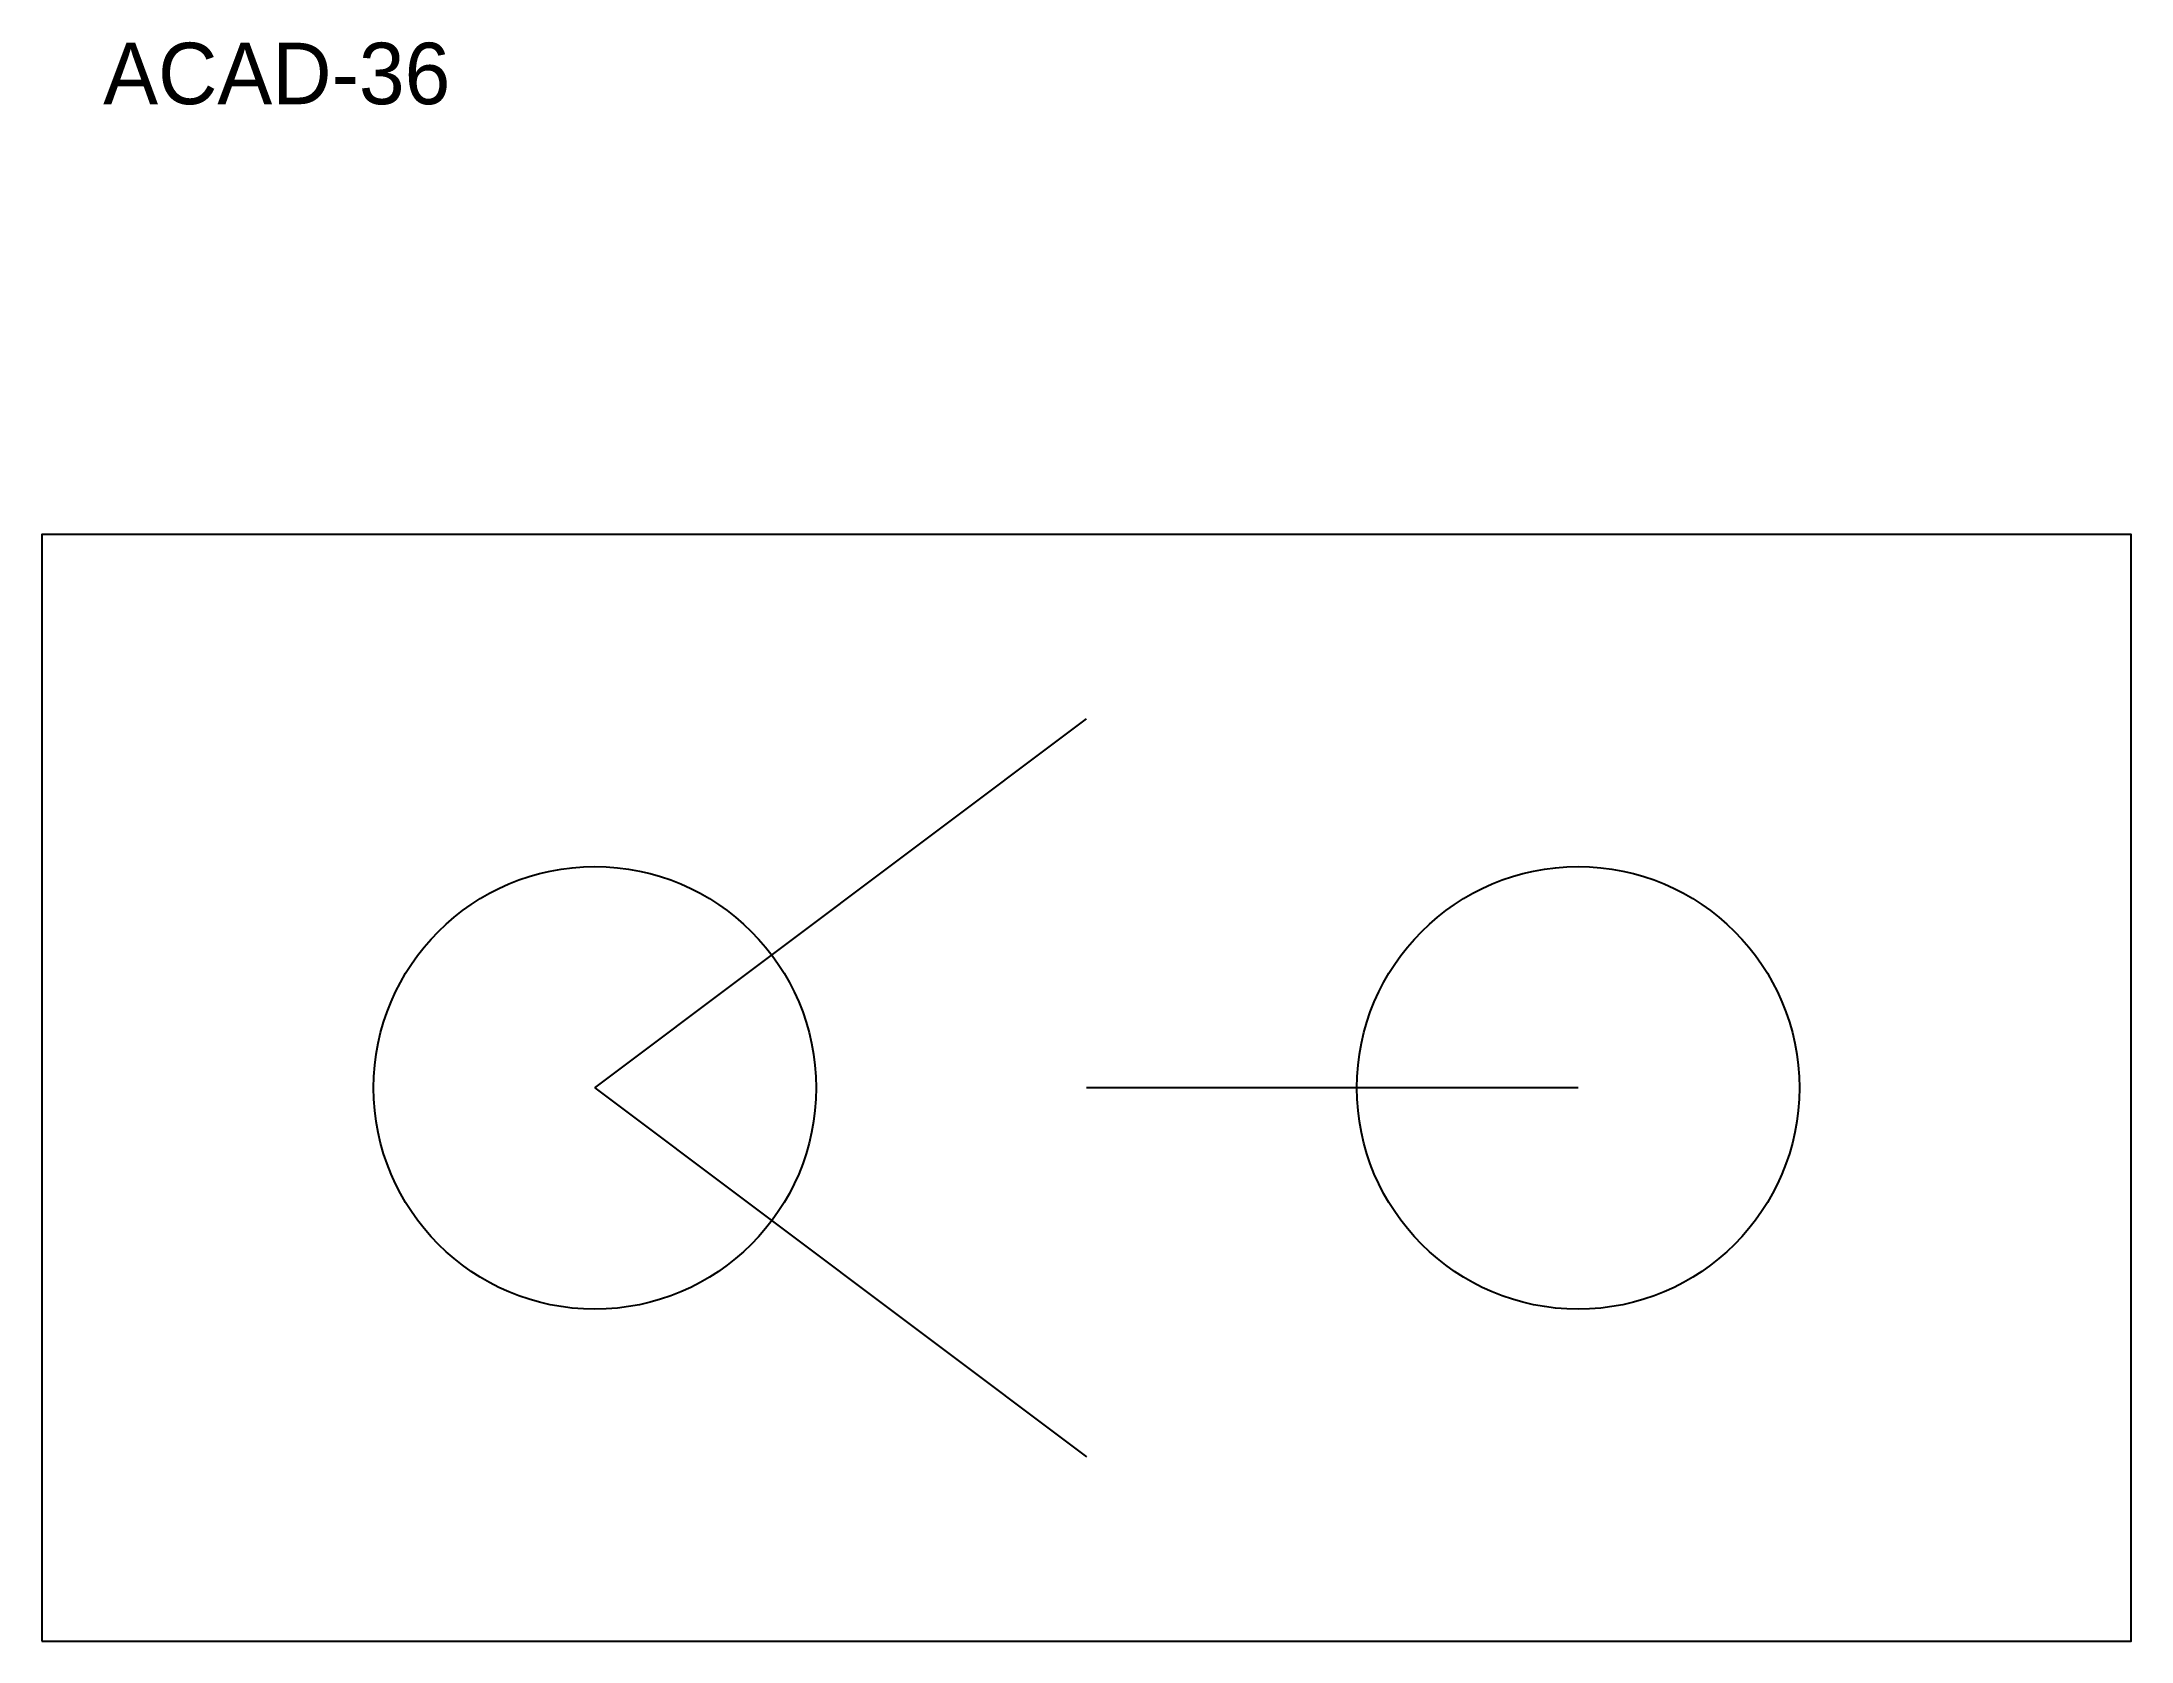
# Model space of a CAD drawing. Header units: metres. Extents: x 0 to 170, y 0 to 130.
import ezdxf

# ---------------------------------------------------------------- set-up
doc = ezdxf.new("R2010")
doc.units = ezdxf.units.M
for name, color, linetype in [('ANNOTATION', 7, 'Continuous'), ('CENTER', 7, 'Continuous'), ('OUTLINE', 7, 'Continuous')]:
    doc.layers.add(name, color=color, linetype=linetype)

msp = doc.modelspace()

# ---------------------------------------------------------------- linework, layer by layer
at = {"layer": 'CENTER'}
for p, q in [((45, 45), (85, 75)), ((45, 45), (85, 15)), ((125, 45), (85, 45))]:
    msp.add_line(p, q, dxfattribs=at)
at = {"layer": 'OUTLINE'}
msp.add_lwpolyline([(0, 0), (170, 0), (170, 90), (0, 90)], close=True, dxfattribs=at)
for centre in [(45, 45), (125, 45)]:
    msp.add_circle(centre, 18, dxfattribs=at)

# ---------------------------------------------------------------- texts
at = {"layer": 'ANNOTATION'}
msp.add_text('ACAD-36', height=5, dxfattribs=at).set_placement((5, 125))

doc.saveas('drawing.dxf')
